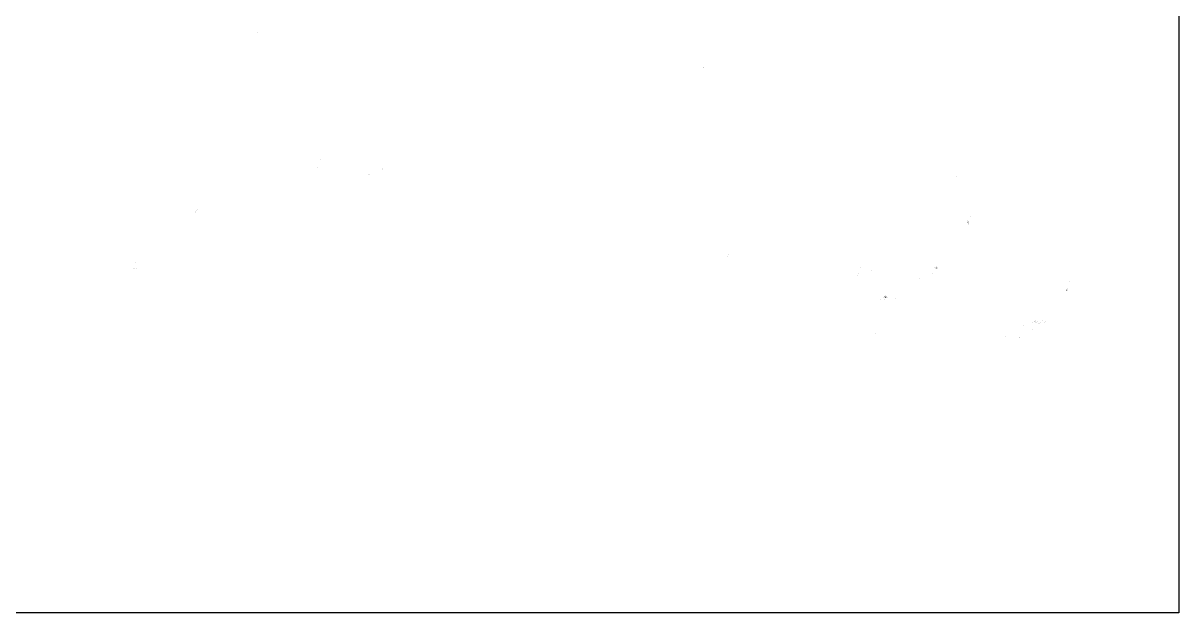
# Model space of a CAD drawing. Header units: millimetres. Extents: x -17065105 to 17100207, y -8720517 to 8710765.
# Drawn here: x 17219 to 17100207, y -8720517 to 116 of the extents above; entities that cross this region are included whole.
import ezdxf

# ---------------------------------------------------------------- set-up
doc = ezdxf.new("R2010")
doc.units = ezdxf.units.MM
doc.header["$PDMODE"] = 33
doc.header["$PDSIZE"] = -1
doc.layers.add('2020', color=6, linetype='Continuous')
doc.layers.add('ImageBW', color=255, linetype='Continuous')
picture_1 = doc.add_image_def('image1.jpg', size_in_pixel=(2058, 1050))

msp = doc.modelspace()

# ---------------------------------------------------------------- linework, layer by layer
at = {"layer": '2020'}
for p in [(3477936, -137255), (10072440, -660301), (10072440, -660301), (10072440, -660301), (10072440, -660301), (10072440, -660301), (10072691, -660365), (10072691, -660365), (10072691, -660365), (10072691, -660365), (10072857, -663007), (10076200, -662889), (4417418, -2023196), (4418359, -2023442), (4418359, -2023442), (4418359, -2023442), (4418359, -2023442), (4418359, -2023442), (4361373, -2139039), (4361373, -2139039), (4361373, -2139039), (4361373, -2139039), (4361373, -2139039), (5330737, -2164904), (5330737, -2164904), (5330737, -2164904), (5330737, -2164904), (5330737, -2164904), (5334146, -2156350), (5334146, -2156350), (5123756, -2239366), (5123756, -2239366), (5136798, -2234793), (5136798, -2234793), (5136798, -2234793), (5136798, -2234793), (5136798, -2234793), (5136798, -2234793), (5136798, -2234793), (13816629, -2261293), (2568012, -2790888), (2571937, -2802192), (2584426, -2767416), (2586294, -2765874), (2589686, -2752093), (2589686, -2752093), (14013750, -2865010), (13976581, -2941159), (13979641, -2940811), (13979924, -2944968), (13980295, -2950367), (13982177, -2938350), (13982633, -2937984), (13982633, -2937984), (13982633, -2937984), (13982633, -2937984), (13982633, -2937984), (13982633, -2937984), (13982633, -2937984), (13982633, -2937984), (13982633, -2937984), (13982633, -2937984), (13982633, -2937984), (13982633, -2937984), (13982949, -2925400), (13983160, -2937889), (13984860, -2935567), (13984925, -2953107), (13985418, -2926898), (13986083, -2940758), (13990652, -2963128), (13992464, -2971767), (13994127, -2962854), (10439329, -3416496), (1674741, -3543843), (10430003, -3444894), (10439182, -3416837), (10439182, -3416837), (10439182, -3416837), (10439182, -3416837), (10439182, -3416837), (10440187, -3417189), (1647940, -3627413), (1647940, -3627413), (1647940, -3627413), (1647940, -3627413), (1647940, -3627413), (1662073, -3625469), (1685982, -3628283), (12347870, -3735285), (12347870, -3735285), (12347870, -3735285), (12347870, -3735285), (12367042, -3706438), (12399452, -3617951), (12557795, -3660572), (13459603, -3697826), (13494236, -3613397), (13496179, -3626824), (13504789, -3615713), (13511725, -3621721), (13513791, -3615827), (13518944, -3620214), (13520166, -3614002), (13520769, -3605592), (13520771, -3615827), (13522304, -3628340), (13522304, -3628340), (13524725, -3624425), (13524725, -3624425), (13524725, -3624425), (13524725, -3624425), (13524725, -3624425), (13524725, -3624425), (13524725, -3624425), (13524725, -3624425), (13524725, -3624425), (13524725, -3624425), (13524725, -3624425), (13524725, -3624425), (13524725, -3624425), (13524725, -3624425), (13524725, -3624425), (13524725, -3624425), (13524725, -3624425), (13524725, -3624425), (13524725, -3624425), (13524725, -3624425), (13524725, -3624425), (13524725, -3624425), (13524748, -3611525), (13527169, -3621506), (13527241, -3620572), (13527241, -3620572), (13527241, -3620572), (13527530, -3620347), (13527726, -3621210), (13527726, -3621210), (13527726, -3621210), (13527726, -3621210), (13527726, -3621210), (13527726, -3621210), (13527726, -3621210), (13527726, -3621210), (13527726, -3621210), (13527726, -3621210), (13527726, -3621210), (13527726, -3621210), (13527726, -3621210), (13527726, -3621210), (13527726, -3621210), (13527726, -3621210), (13527726, -3621210), (13527726, -3621210), (13527726, -3621210), (13527726, -3621210), (13527878, -3620604), (13528141, -3618293), (13528141, -3618293), (13528141, -3618293), (13528290, -3620363), (13528323, -3620336), (13266603, -3773881), (15478300, -3824609), (12682947, -4085722), (12734682, -4055307), (12745070, -4038894), (12745653, -4046383), (12750268, -4085114), (12754251, -4051036), (12754251, -4051036), (12754935, -4049150), (12755476, -4049579), (12755476, -4049579), (12755476, -4049579), (12755476, -4049579), (12755476, -4049579), (12755476, -4049579), (12755476, -4049579), (12755476, -4049579), (12755476, -4049579), (12755476, -4049579), (12755476, -4049579), (12755476, -4049579), (12755476, -4049579), (12755476, -4049579), (12755476, -4049579), (12755476, -4049579), (12755476, -4049579), (12755476, -4049579), (12755476, -4049579), (12755476, -4049579), (12755476, -4049579), (12755476, -4049579), (12755476, -4049579), (12755476, -4049579), (12755476, -4049579), (12755968, -4053585), (12756102, -4053420), (12756416, -4047727), (12756416, -4047727), (12756416, -4047727), (12756416, -4047727), (12756416, -4047727), (12756416, -4047727), (12756416, -4047727), (12756416, -4047727), (12756416, -4047727), (12756509, -4049693), (12756966, -4051261), (12757181, -4061114), (12757606, -4051650), (12757684, -4037652), (12757895, -4048406), (12758010, -4054009), (12759159, -4050951), (12759999, -4052454), (12760260, -4050315), (12760714, -4058465), (12762021, -4050893), (12762082, -4051835), (12762244, -4029537), (12762821, -4054878), (12763271, -4056098), (12764954, -4060035), (12764954, -4060035), (12764954, -4060035), (12764954, -4060035), (12764954, -4060035), (12765301, -4050726), (12767238, -4041723), (12772254, -4046217), (12775627, -4049878), (12776405, -4046373), (12780955, -4054007), (12793589, -4061149), (12911430, -4073380), (15432086, -3949838), (15434764, -3951849), (15434764, -3951849), (15434764, -3951849), (15434764, -3951849), (15434764, -3951849), (15434764, -3951849), (15434764, -3951849), (15434764, -3951849), (15434764, -3951849), (15434764, -3951849), (15434764, -3951849), (15434764, -3951849), (15434764, -3951849), (15434764, -3951849), (15434764, -3951849), (15434764, -3951849), (15434764, -3951849), (15434764, -3951849), (15434764, -3951849), (15434764, -3951849), (15434764, -3951849), (15434764, -3951849), (15434764, -3951849), (15434764, -3951849), (15434764, -3951849), (15434764, -3951849), (15434764, -3951849), (15434764, -3951849), (15434764, -3951849), (15434764, -3951849), (15434764, -3951849), (15434764, -3951849), (15434764, -3951849), (15434764, -3951849), (15434764, -3951849), (15434764, -3951849), (15438291, -3948312), (15441630, -3940964), (15441630, -3940964), (15443280, -3946383), (15443280, -3946383), (15443280, -3946383), (15443887, -3945434), (15443887, -3945434), (15444151, -3944453), (15444260, -3944562), (15444502, -3944277), (15445110, -3947912), (15445110, -3947912), (15446736, -3931032), (15449012, -3938893), (15453392, -3948923), (15454555, -3946895), (14938214, -4431581), (14938214, -4431581), (14938214, -4431581), (14938214, -4431581), (14938214, -4431581), (14938214, -4431581), (14938214, -4431581), (14938214, -4431581), (14938214, -4431581), (14963807, -4418753), (14963807, -4418753), (14963807, -4418753), (14963807, -4418753), (14963807, -4418753), (14963807, -4418753), (14963807, -4418753), (14963807, -4418753), (14963807, -4418753), (14963807, -4418753), (14963807, -4418753), (14963807, -4418753), (14963807, -4418753), (14963807, -4418753), (14963807, -4418753), (14963807, -4418753), (14963807, -4418753), (14972973, -4416662), (14972973, -4416662), (14972973, -4416662), (14975196, -4403458), (14975196, -4403458), (14975196, -4403458), (14975196, -4403458), (14975196, -4403458), (14975196, -4403458), (14975196, -4403458), (14975196, -4403458), (14975196, -4403458), (14975196, -4403458), (14975196, -4403458), (14975196, -4403458), (14975196, -4403458), (14983411, -4420513), (14983411, -4420513), (14987775, -4419213), (14990976, -4420617), (15017270, -4414276), (15017270, -4414276), (15033637, -4435359), (15033637, -4435359), (15033637, -4435359), (15033637, -4435359), (15048544, -4421117), (15048544, -4421117), (15082559, -4395937), (15116673, -4420074), (15132457, -4417994), (12620821, -4595854), (14803708, -4469393), (14803708, -4469393), (14929226, -4536999), (14929353, -4536311), (15026113, -4444482), (15026113, -4444482), (15026113, -4444482), (15026113, -4444482), (15026113, -4444482), (15026113, -4444482), (15026113, -4444482), (15026113, -4444482), (14543545, -4637995), (14744026, -4653458), (14744026, -4653458), (14747681, -4653509), (14747681, -4653509), (14747681, -4653509), (14747681, -4653509)]:
    msp.add_point(p, dxfattribs=at)

# ---------------------------------------------------------------- pictures from other files: only their frames are drawn
at = {"layer": 'ImageBW'}
image = msp.add_image(picture_1, insert=(-17065105, -8720517), size_in_units=(34165312, 17431282), dxfattribs=at)
image.dxf.flags = 7

doc.saveas('drawing.dxf')
